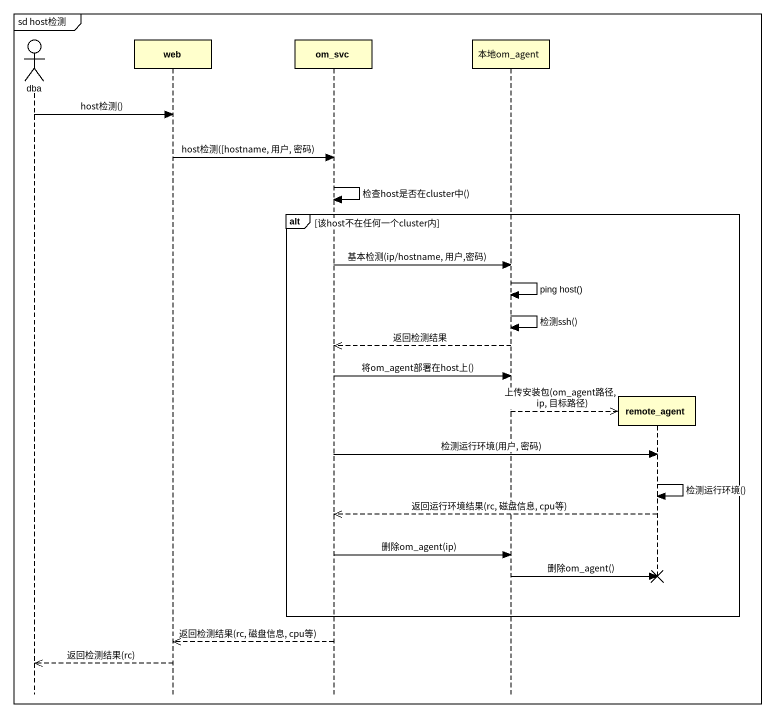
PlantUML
@startuml
mainframe sd host检测
hide footbox
actor dba
participant web
participant om_svc
participant 本地om_agent
participant remote_agent

dba -> web : host检测()
web -> om_svc : host检测([hostname, 用户, 密码)
om_svc -> om_svc : 检查host是否在cluster中()
alt 该host不在任何一个cluster内
  om_svc -> 本地om_agent : 基本检测(ip/hostname, 用户,密码)
  本地om_agent -> 本地om_agent : ping host()
  本地om_agent -> 本地om_agent : 检测ssh()
  本地om_agent -->> om_svc : 返回检测结果
  om_svc -> 本地om_agent : 将om_agent部署在host上()
  本地om_agent -->> remote_agent ** : 上传安装包(om_agent路径, ip, 目标路径)
  om_svc -> remote_agent : 检测运行环境(用户, 密码)
  remote_agent -> remote_agent : 检测运行环境()
  remote_agent -->> om_svc : 返回运行环境结果(rc, 磁盘信息, cpu等)
  om_svc -> 本地om_agent : 删除om_agent(ip)
  本地om_agent -> remote_agent !! : 删除om_agent()
end
om_svc -->> web : 返回检测结果(rc, 磁盘信息, cpu等)
web -->> dba : 返回检测结果(rc)
@enduml
